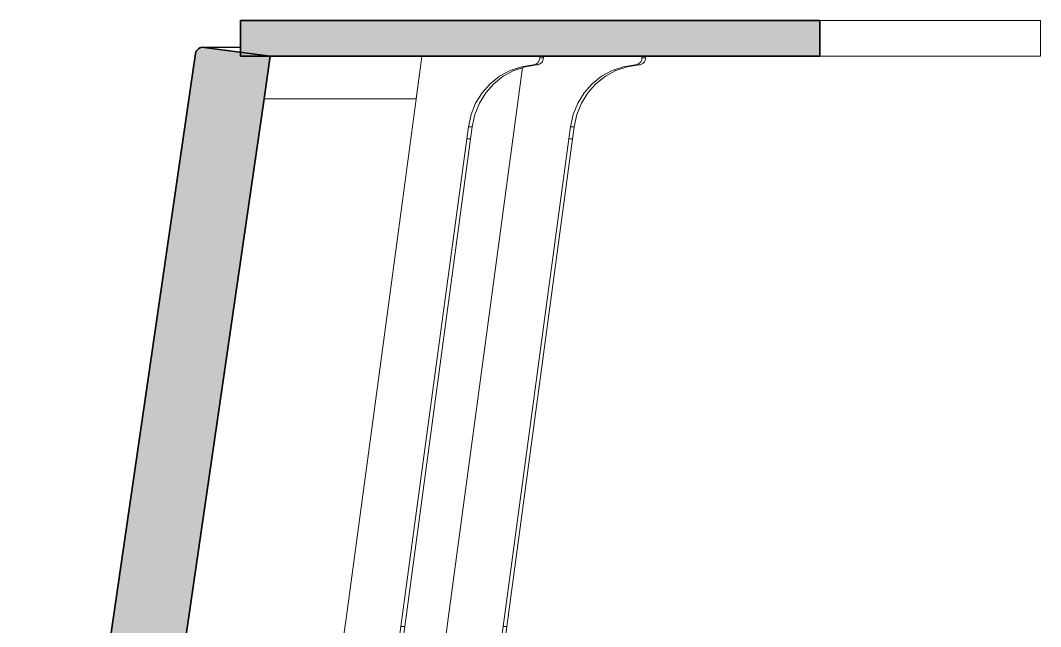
# Model space of a CAD drawing. Header units: millimetres. Extents: x -46169 to 247764, y -86316 to 18123.
# Drawn here: x 238832 to 239543, y -78844 to -78421 of the extents above; entities that cross this region are included whole.
import ezdxf

# ---------------------------------------------------------------- set-up
doc = ezdxf.new("R2010")
doc.units = ezdxf.units.MM
doc.header["$MEASUREMENT"] = 0
doc.linetypes.add('Wipeout_Contour', pattern=[1000, 0, -1000])
doc.layers.add('New_A-35-M_FFE_Fixed', color=7, linetype='Continuous')
doc.layers.add('New_A-35-M_FFE_Fixed_Pen_No__1', color=7, linetype='Continuous', lineweight=13)
doc.layers.add('New_A-35-M_FFE_Fixed_Pen_No__104', color=7, linetype='Continuous', lineweight=15, true_color=0xa6a6a6)
doc.layers.add('New_A-35-M_FFE_Fixed_Pen_No__44', color=7, linetype='Continuous', lineweight=35, true_color=0x444444)

# ---------------------------------------------------------------- blocks, each defined once
blk = doc.blocks.new('Section Elem_82_5', base_point=(221877.12, -83027.49))
at = {"color": 254, "linetype": 'Wipeout_Contour', "lineweight": 0, "ltscale": 1007935.798123047}
blk.add_wipeout([(239389.27, -78421.31), (239389.27, -78446.31), (239543.07, -78446.31), (239543.07, -78421.31)], dxfattribs=at).dxf.layer = 'New_A-35-M_FFE_Fixed'
at = {"color": 254, "linetype": 'Wipeout_Contour', "lineweight": 0, "ltscale": 1006067.310805008}
blk.add_wipeout([(238959.06, -78440.05), (238960.07, -78440.09), (238985.51, -78440.09), (238985.51, -78440.05)], dxfattribs=at).dxf.layer = 'New_A-35-M_FFE_Fixed'
at = {"color": 254, "linetype": 'Wipeout_Contour', "lineweight": 0, "ltscale": 1007193.035732696}
blk.add_wipeout([(239267.79, -78447.4), (239267.79, -78446.31), (239265.2, -78446.31), (239265.2, -78447.4)], dxfattribs=at).dxf.layer = 'New_A-35-M_FFE_Fixed'
at = {"color": 254, "linetype": 'Wipeout_Contour', "lineweight": 0, "ltscale": 1006924.108512746}
blk.add_wipeout([(239193.94, -78448.34), (239193.68, -78449.25), (239196.27, -78449.25), (239196.52, -78448.34)], dxfattribs=at).dxf.layer = 'New_A-35-M_FFE_Fixed'
at = {"color": 254, "linetype": 'Wipeout_Contour', "lineweight": 0, "ltscale": 1007167.736363623}
blk.add_wipeout([(239255.01, -78453.6), (239263.22, -78452.39), (239260.64, -78452.39), (239252.42, -78453.6)], dxfattribs=at).dxf.layer = 'New_A-35-M_FFE_Fixed'
at = {"color": 254, "linetype": 'Wipeout_Contour', "lineweight": 0, "ltscale": 1007094.069514337}
blk.add_wipeout([(239233.2, -78465.52), (239239.77, -78460.27), (239237.18, -78460.27), (239230.62, -78465.52)], dxfattribs=at).dxf.layer = 'New_A-35-M_FFE_Fixed'
at = {"color": 254, "linetype": 'Wipeout_Contour', "lineweight": 0, "ltscale": 1006796.976693581}
blk.add_wipeout([(239153.84, -78471.86), (239149.37, -78479.1), (239151.96, -78479.1), (239156.43, -78471.86)], dxfattribs=at).dxf.layer = 'New_A-35-M_FFE_Fixed'
at = {"color": 254, "linetype": 'Wipeout_Contour', "lineweight": 0, "ltscale": 1007062.352300231}
blk.add_wipeout([(239219.92, -78487.02), (239223.13, -78479.1), (239220.54, -78479.1), (239217.34, -78487.02)], dxfattribs=at).dxf.layer = 'New_A-35-M_FFE_Fixed'
at = {"color": 254, "linetype": 'Wipeout_Contour', "lineweight": 0, "ltscale": 1006797.209511787}
blk.add_wipeout([(239143.17, -78503.84), (239145.76, -78503.84), (239146.9, -78495.4), (239144.31, -78495.4)], dxfattribs=at).dxf.layer = 'New_A-35-M_FFE_Fixed'
at = {"color": 254, "linetype": 'Wipeout_Contour', "lineweight": 0, "ltscale": 1007067.714097598}
blk.add_wipeout([(239216.94, -78503.84), (239218.07, -78495.4), (239215.49, -78495.4), (239214.35, -78503.84)], dxfattribs=at).dxf.layer = 'New_A-35-M_FFE_Fixed'
at = {"layer": 'New_A-35-M_FFE_Fixed_Pen_No__1', "linetype": 'Continuous'}
for p, q in [((239543.07, -78421.31), (239389.27, -78421.31)), ((239543.07, -78421.31), (239543.07, -78446.31)), ((239543.07, -78446.31), (239389.27, -78446.31))]:
    blk.add_line(p, q, dxfattribs=at)
at = {"layer": 'New_A-35-M_FFE_Fixed_Pen_No__44', "linetype": 'Continuous'}
for q in [(238985.51, -78421.31), (239389.27, -78446.31)]:
    blk.add_line((239389.27, -78421.31), q, dxfattribs=at)
at = {"color": 254, "linetype": 'Wipeout_Contour', "lineweight": 0, "ltscale": 1006923.050047008}
blk.add_wipeout([(239192.7, -78450.83), (239195.29, -78450.83), (239195.85, -78450.09), (239193.26, -78450.09)], dxfattribs=at).dxf.layer = 'New_A-35-M_FFE_Fixed'
at = {"color": 254, "linetype": 'Wipeout_Contour', "lineweight": 0, "ltscale": 1007184.224121688}
blk.add_wipeout([(239263.22, -78452.39), (239264.13, -78452.25), (239261.54, -78452.25), (239260.64, -78452.39)], dxfattribs=at).dxf.layer = 'New_A-35-M_FFE_Fixed'
at = {"color": 254, "linetype": 'Wipeout_Contour', "lineweight": 0, "ltscale": 1007114.725452966}
blk.add_wipeout([(239239.77, -78460.27), (239247.11, -78456.26), (239244.52, -78456.26), (239237.18, -78460.27)], dxfattribs=at).dxf.layer = 'New_A-35-M_FFE_Fixed'
at = {"color": 254, "linetype": 'Wipeout_Contour', "lineweight": 0, "ltscale": 1006807.651447384}
blk.add_wipeout([(239159.44, -78465.52), (239153.84, -78471.86), (239156.43, -78471.86), (239162.03, -78465.52)], dxfattribs=at).dxf.layer = 'New_A-35-M_FFE_Fixed'
at = {"color": 254, "linetype": 'Wipeout_Contour', "lineweight": 0, "ltscale": 1007078.167813726}
blk.add_wipeout([(239227.6, -78471.86), (239233.2, -78465.52), (239230.62, -78465.52), (239225.01, -78471.86)], dxfattribs=at).dxf.layer = 'New_A-35-M_FFE_Fixed'
at = {"color": 254, "linetype": 'Wipeout_Contour', "lineweight": 0, "ltscale": 1006791.841723989}
blk.add_wipeout([(239146.16, -78487.02), (239148.75, -78487.02), (239151.96, -78479.1), (239149.37, -78479.1)], dxfattribs=at).dxf.layer = 'New_A-35-M_FFE_Fixed'
at = {"color": 254, "linetype": 'Wipeout_Contour', "lineweight": 0, "ltscale": 1007062.905859235}
blk.add_wipeout([(239219.92, -78487.02), (239217.34, -78487.02), (239215.49, -78495.4), (239218.07, -78495.4)], dxfattribs=at).dxf.layer = 'New_A-35-M_FFE_Fixed'
at = {"color": 254, "linetype": 'Wipeout_Contour', "lineweight": 0, "ltscale": 1006925.737400169}
blk.add_wipeout([(239097.33, -78843.85), (239099.91, -78843.85), (239145.76, -78503.84), (239143.17, -78503.84)], dxfattribs=at).dxf.layer = 'New_A-35-M_FFE_Fixed'
at = {"color": 254, "linetype": 'Wipeout_Contour', "lineweight": 0, "ltscale": 1006916.766796828}
blk.add_wipeout([(239191.23, -78451.93), (239190.36, -78452.25), (239192.95, -78452.25), (239193.81, -78451.93)], dxfattribs=at).dxf.layer = 'New_A-35-M_FFE_Fixed'
at = {"color": 254, "linetype": 'Wipeout_Contour', "lineweight": 0, "ltscale": 1007139.525305593}
blk.add_wipeout([(239247.11, -78456.26), (239255.01, -78453.6), (239252.42, -78453.6), (239244.52, -78456.26)], dxfattribs=at).dxf.layer = 'New_A-35-M_FFE_Fixed'
at = {"color": 254, "linetype": 'Wipeout_Contour', "lineweight": 0, "ltscale": 1007194.447497568}
blk.add_wipeout([(239267.03, -78450.09), (239267.44, -78449.25), (239264.85, -78449.25), (239264.44, -78450.09)], dxfattribs=at).dxf.layer = 'New_A-35-M_FFE_Fixed'
at = {"color": 254, "linetype": 'Wipeout_Contour', "lineweight": 0, "ltscale": 1006823.550537786}
blk.add_wipeout([(239168.6, -78460.27), (239166.01, -78460.27), (239159.44, -78465.52), (239162.03, -78465.52)], dxfattribs=at).dxf.layer = 'New_A-35-M_FFE_Fixed'
at = {"color": 254, "linetype": 'Wipeout_Contour', "lineweight": 0, "ltscale": 1007067.490232001}
blk.add_wipeout([(239223.13, -78479.1), (239227.6, -78471.86), (239225.01, -78471.86), (239220.54, -78479.1)], dxfattribs=at).dxf.layer = 'New_A-35-M_FFE_Fixed'
at = {"color": 254, "linetype": 'Wipeout_Contour', "lineweight": 0, "ltscale": 1006792.398291902}
blk.add_wipeout([(239146.16, -78487.02), (239144.31, -78495.4), (239146.9, -78495.4), (239148.75, -78487.02)], dxfattribs=at).dxf.layer = 'New_A-35-M_FFE_Fixed'
at = {"color": 254, "linetype": 'Wipeout_Contour', "lineweight": 0, "ltscale": 1006919.407959463}
blk.add_wipeout([(239192.01, -78451.46), (239191.23, -78451.93), (239193.81, -78451.93), (239194.6, -78451.46)], dxfattribs=at).dxf.layer = 'New_A-35-M_FFE_Fixed'
at = {"color": 254, "linetype": 'Wipeout_Contour', "lineweight": 0, "ltscale": 1007193.576509743}
blk.add_wipeout([(239266.46, -78450.83), (239267.03, -78450.09), (239264.44, -78450.09), (239263.88, -78450.83)], dxfattribs=at).dxf.layer = 'New_A-35-M_FFE_Fixed'
at = {"color": 254, "linetype": 'Wipeout_Contour', "lineweight": 0, "ltscale": 1006913.698618212}
blk.add_wipeout([(239192.95, -78452.25), (239190.36, -78452.25), (239189.46, -78452.39), (239192.05, -78452.39)], dxfattribs=at).dxf.layer = 'New_A-35-M_FFE_Fixed'
at = {"color": 254, "linetype": 'Wipeout_Contour', "lineweight": 0, "ltscale": 1007189.933859471}
blk.add_wipeout([(239264.99, -78451.93), (239265.78, -78451.46), (239263.19, -78451.46), (239262.4, -78451.93)], dxfattribs=at).dxf.layer = 'New_A-35-M_FFE_Fixed'
at = {"color": 254, "linetype": 'Wipeout_Contour', "lineweight": 0, "ltscale": 1006897.211587633}
blk.add_wipeout([(239181.24, -78453.6), (239183.83, -78453.6), (239192.05, -78452.39), (239189.46, -78452.39)], dxfattribs=at).dxf.layer = 'New_A-35-M_FFE_Fixed'
at = {"color": 254, "linetype": 'Wipeout_Contour', "lineweight": 0, "ltscale": 1007187.292473612}
blk.add_wipeout([(239264.13, -78452.25), (239264.99, -78451.93), (239262.4, -78451.93), (239261.54, -78452.25)], dxfattribs=at).dxf.layer = 'New_A-35-M_FFE_Fixed'
at = {"color": 254, "linetype": 'Wipeout_Contour', "lineweight": 0, "ltscale": 1006869.002061278}
blk.add_wipeout([(239183.83, -78453.6), (239181.24, -78453.6), (239173.35, -78456.26), (239175.94, -78456.26)], dxfattribs=at).dxf.layer = 'New_A-35-M_FFE_Fixed'
at = {"color": 254, "linetype": 'Wipeout_Contour', "lineweight": 0, "ltscale": 1006923.920715441}
blk.add_wipeout([(239193.68, -78449.25), (239193.26, -78450.09), (239195.85, -78450.09), (239196.27, -78449.25)], dxfattribs=at).dxf.layer = 'New_A-35-M_FFE_Fixed'
at = {"color": 254, "linetype": 'Wipeout_Contour', "lineweight": 0, "ltscale": 1007192.053811071}
blk.add_wipeout([(239265.78, -78451.46), (239266.46, -78450.83), (239263.88, -78450.83), (239263.19, -78451.46)], dxfattribs=at).dxf.layer = 'New_A-35-M_FFE_Fixed'
at = {"color": 254, "linetype": 'Wipeout_Contour', "lineweight": 0, "ltscale": 1006921.527645918}
blk.add_wipeout([(239192.7, -78450.83), (239192.01, -78451.46), (239194.6, -78451.46), (239195.29, -78450.83)], dxfattribs=at).dxf.layer = 'New_A-35-M_FFE_Fixed'
at = {"color": 254, "linetype": 'Wipeout_Contour', "lineweight": 0, "ltscale": 1007194.134162928}
blk.add_wipeout([(239267.7, -78448.34), (239267.79, -78447.4), (239265.2, -78447.4), (239265.11, -78448.34)], dxfattribs=at).dxf.layer = 'New_A-35-M_FFE_Fixed'
at = {"color": 254, "linetype": 'Wipeout_Contour', "lineweight": 0, "ltscale": 1006844.204160976}
blk.add_wipeout([(239173.35, -78456.26), (239166.01, -78460.27), (239168.6, -78460.27), (239175.94, -78456.26)], dxfattribs=at).dxf.layer = 'New_A-35-M_FFE_Fixed'
at = {"color": 254, "linetype": 'Wipeout_Contour', "lineweight": 0, "ltscale": 1006923.606722708}
blk.add_wipeout([(239194.02, -78447.4), (239193.94, -78448.34), (239196.52, -78448.34), (239196.61, -78447.4)], dxfattribs=at).dxf.layer = 'New_A-35-M_FFE_Fixed'
at = {"color": 254, "linetype": 'Wipeout_Contour', "lineweight": 0, "ltscale": 1007194.635624641}
blk.add_wipeout([(239267.44, -78449.25), (239267.7, -78448.34), (239265.11, -78448.34), (239264.85, -78449.25)], dxfattribs=at).dxf.layer = 'New_A-35-M_FFE_Fixed'
at = {"color": 254, "linetype": 'Wipeout_Contour', "lineweight": 0, "ltscale": 1006922.507948528}
blk.add_wipeout([(239194.02, -78446.31), (239194.02, -78447.4), (239196.61, -78447.4), (239196.61, -78446.31)], dxfattribs=at).dxf.layer = 'New_A-35-M_FFE_Fixed'
at = {"color": 254, "linetype": 'Wipeout_Contour', "lineweight": 0, "ltscale": 22912215.22997223}
blk.add_wipeout([(238893.59, -79636.24), (238893.59, -79637.24), (238932.02, -79637.24), (238950.47, -79637.24), (239010.92, -79637.24), (239010.92, -79614.73), (239010.23, -79614.06), (239004.33, -79605.32), (239000.36, -79595.47), (238998.5, -79584.99), (238998.83, -79574.33), (239010.92, -79484.67), (239010.92, -79309.99), (239034.47, -79309.99), (239144.31, -78495.4), (239146.16, -78487.02), (239149.37, -78479.1), (239153.84, -78471.86), (239159.44, -78465.52), (239166.01, -78460.27), (239173.35, -78456.26), (239181.24, -78453.6), (239189.46, -78452.39), (239190.36, -78452.25), (239191.23, -78451.93), (239192.01, -78451.46), (239192.7, -78450.83), (239193.26, -78450.09), (239193.68, -78449.25), (239193.94, -78448.34), (239194.02, -78447.4), (239194.02, -78446.31), (239111.92, -78446.31), (239110.98, -78453.29), (239110.98, -78453.41), (239107.91, -78476.03), (239008.22, -79215.36), (239007.05, -79220.59), (239005, -79225.51), (239002.13, -79229.98), (238998.54, -79233.85), (238994.34, -79236.99), (238989.67, -79239.31), (238984.68, -79240.74), (238979.52, -79241.22), (238930.08, -79241.22), (238930.07, -79244.84), (238930.06, -79248.47), (238930.07, -79252.09), (238930.08, -79255.72), (238930.11, -79259.34), (238930.14, -79262.97), (238930.19, -79266.59), (238930.24, -79270.22), (238930.32, -79274.89), (238930.41, -79279.57), (238930.53, -79284.25), (238930.65, -79288.93), (238930.79, -79293.6), (238930.95, -79298.28), (238931.12, -79302.96), (238931.28, -79306.98), (238937.75, -79308.14), (238947.43, -79309.85), (238957.11, -79311.52), (238966.79, -79313.16), (238972.15, -79314.69), (238977.12, -79317.25), (238981.53, -79320.75), (238985.22, -79325.05), (238988.04, -79330), (238989.9, -79335.42), (238990.73, -79341.11), (238990.49, -79346.86), (238959.11, -79579.54), (238956.77, -79589.98), (238952.67, -79599.83), (238946.93, -79608.77), (238939.76, -79616.51), (238931.36, -79622.79), (238922.02, -79627.44), (238912.03, -79630.28), (238901.71, -79631.24), (238898.42, -79631.24), (238897.48, -79631.34), (238896.58, -79631.62), (238895.74, -79632.08), (238895.01, -79632.71), (238894.41, -79633.46), (238893.96, -79634.33), (238893.69, -79635.27)], dxfattribs=at).dxf.layer = 'New_A-35-M_FFE_Fixed'
at = {"color": 254, "linetype": 'Wipeout_Contour', "lineweight": 0, "ltscale": 754563.773035}
blk.add_wipeout([(238985.51, -78440.09), (238960.07, -78440.09), (238985.51, -78443.52)], dxfattribs=at).dxf.layer = 'New_A-35-M_FFE_Fixed'
at = {"color": 254, "linetype": 'Wipeout_Contour', "lineweight": 0, "ltscale": 1509718.561757218}
blk.add_wipeout([(239001.92, -78476.03), (239107.91, -78476.03), (239110.98, -78453.41), (239110.98, -78453.29), (239111.92, -78446.31), (239006.21, -78446.31)], dxfattribs=at).dxf.layer = 'New_A-35-M_FFE_Fixed'
at = {"color": 254, "linetype": 'Wipeout_Contour', "lineweight": 0, "ltscale": 1007196.180910914}
blk.add_wipeout([(239216.94, -78503.84), (239214.35, -78503.84), (239168.5, -78843.85), (239171.09, -78843.85)], dxfattribs=at).dxf.layer = 'New_A-35-M_FFE_Fixed'
at = {"layer": 'New_A-35-M_FFE_Fixed_Pen_No__1', "linetype": 'Continuous'}
for p, q in [((238959.06, -78440.05), (238985.51, -78440.05)), ((238960.07, -78440.09), (238985.51, -78440.09))]:
    blk.add_line(p, q, dxfattribs=at)
at = {"layer": 'New_A-35-M_FFE_Fixed_Pen_No__44', "linetype": 'Continuous'}
blk.add_line((238985.51, -78421.31), (238985.51, -78446.31), dxfattribs=at)
at = {"color": 254, "linetype": 'Wipeout_Contour', "lineweight": 0, "ltscale": 1006691.758895301}
blk.add_wipeout([(239001.92, -78476.03), (238894.49, -79215.29), (239008.23, -79215.29), (239107.91, -78476.03)], dxfattribs=at).dxf.layer = 'New_A-35-M_FFE_Fixed'
at = {"layer": 'New_A-35-M_FFE_Fixed_Pen_No__104', "linetype": 'Continuous'}
blk.add_hatch(color=256, dxfattribs=at).paths.add_polyline_path([(238954.47, -78443.4), (238954.23, -78444.35), (238892.31, -78868.76), (238889.71, -78884.15), (238886.45, -78899.42), (238882.51, -78914.55), (238877.91, -78929.49), (238872.66, -78944.24), (238866.77, -78958.75), (238860.24, -78973.02), (238853.09, -78987), (238845.52, -79006.17), (238839.61, -79025.87), (238835.39, -79045.98), (238832.89, -79066.35), (238832.12, -79086.85), (238833.1, -79107.35), (238835.81, -79127.69), (238840.23, -79147.76), (238841.87, -79154.6), (238843.18, -79161.51), (238844.15, -79168.47), (238844.78, -79175.46), (238845.08, -79182.48), (238845.03, -79189.5), (238844.65, -79196.51), (238843.93, -79203.5), (238843.9, -79204.47), (238844.07, -79205.43), (238844.43, -79206.33), (238844.96, -79207.16), (238845.64, -79207.86), (238846.46, -79208.43), (238847.37, -79208.84), (238848.35, -79209.06), (238894.49, -79215.29), (239001.92, -78476.03), (239006.21, -78446.31), (238960.07, -78440.09), (238959.06, -78440.05), (238958.06, -78440.2), (238957.11, -78440.54), (238956.24, -78441.05), (238955.49, -78441.72), (238954.9, -78442.51)])
at = {"layer": 'New_A-35-M_FFE_Fixed_Pen_No__44', "linetype": 'Continuous', "flags": 128}
for points in [[(239006.21, -78446.31), (238960.07, -78440.09), (238959.06, -78440.05), (238958.06, -78440.2), (238957.11, -78440.54), (238956.24, -78441.05), (238955.49, -78441.72), (238954.9, -78442.51), (238954.47, -78443.4), (238954.23, -78444.35), (238892.31, -78868.76)], [(239006.21, -78446.31), (239001.92, -78476.03), (238894.49, -79215.29)]]:
    blk.add_lwpolyline(points, dxfattribs=at)
at = {"color": 254, "linetype": 'Wipeout_Contour', "lineweight": 0, "ltscale": 8056675.790890828}
blk.add_wipeout([(239182.03, -78454.21), (239066.63, -79309.99), (239105.65, -79309.99), (239215.49, -78495.4), (239217.34, -78487.02), (239220.54, -78479.1), (239225.01, -78471.86), (239230.62, -78465.52), (239237.18, -78460.27), (239244.52, -78456.26), (239252.42, -78453.6), (239260.64, -78452.39), (239261.54, -78452.25), (239262.4, -78451.93), (239263.19, -78451.46), (239263.88, -78450.83), (239264.44, -78450.09), (239264.85, -78449.25), (239265.11, -78448.34), (239265.2, -78447.4), (239265.2, -78446.31), (239196.61, -78446.31), (239196.61, -78447.4), (239196.52, -78448.34), (239196.27, -78449.25), (239195.85, -78450.09), (239195.29, -78450.83), (239194.6, -78451.46), (239193.81, -78451.93), (239192.95, -78452.25), (239192.05, -78452.39), (239183.83, -78453.6)], dxfattribs=at).dxf.layer = 'New_A-35-M_FFE_Fixed'
at = {"layer": 'New_A-35-M_FFE_Fixed_Pen_No__104', "linetype": 'Continuous'}
blk.add_hatch(color=256, dxfattribs=at).paths.add_polyline_path([(239389.27, -78446.31), (239389.27, -78421.31), (238985.51, -78421.31), (238985.51, -78446.31)])
at = {"layer": 'New_A-35-M_FFE_Fixed_Pen_No__1', "linetype": 'Continuous'}
for p, q in [((239194.02, -78446.31), (239194.02, -78447.4)), ((239196.61, -78446.31), (239196.61, -78447.4)), ((239265.2, -78447.4), (239265.2, -78446.31)), ((239267.79, -78447.4), (239267.79, -78446.31)), ((239190.36, -78452.25), (239189.46, -78452.39)), ((239189.46, -78452.39), (239192.05, -78452.39)), ((239191.23, -78451.93), (239190.36, -78452.25)), ((239192.01, -78451.46), (239191.23, -78451.93)), ((239192.7, -78450.83), (239192.01, -78451.46)), ((239192.95, -78452.25), (239192.05, -78452.39)), ((239193.26, -78450.09), (239192.7, -78450.83)), ((239193.81, -78451.93), (239192.95, -78452.25)), ((239193.68, -78449.25), (239193.26, -78450.09)), ((239193.94, -78448.34), (239193.68, -78449.25)), ((239194.6, -78451.46), (239193.81, -78451.93)), ((239194.02, -78447.4), (239193.94, -78448.34)), ((239194.02, -78447.4), (239196.61, -78447.4)), ((239195.29, -78450.83), (239194.6, -78451.46)), ((239195.85, -78450.09), (239195.29, -78450.83)), ((239196.27, -78449.25), (239195.85, -78450.09)), ((239196.52, -78448.34), (239196.27, -78449.25)), ((239196.61, -78447.4), (239196.52, -78448.34)), ((239244.52, -78456.26), (239252.42, -78453.6)), ((239247.11, -78456.26), (239255.01, -78453.6)), ((239252.42, -78453.6), (239260.64, -78452.39)), ((239255.01, -78453.6), (239263.22, -78452.39)), ((239260.64, -78452.39), (239261.54, -78452.25)), ((239263.22, -78452.39), (239260.64, -78452.39)), ((239261.54, -78452.25), (239262.4, -78451.93)), ((239262.4, -78451.93), (239263.19, -78451.46)), ((239263.19, -78451.46), (239263.88, -78450.83)), ((239263.22, -78452.39), (239264.13, -78452.25)), ((239263.88, -78450.83), (239264.44, -78450.09)), ((239264.13, -78452.25), (239264.99, -78451.93)), ((239264.44, -78450.09), (239264.85, -78449.25)), ((239264.85, -78449.25), (239265.11, -78448.34)), ((239264.99, -78451.93), (239265.78, -78451.46)), ((239265.11, -78448.34), (239265.2, -78447.4)), ((239267.79, -78447.4), (239265.2, -78447.4)), ((239265.78, -78451.46), (239266.46, -78450.83)), ((239266.46, -78450.83), (239267.03, -78450.09)), ((239267.03, -78450.09), (239267.44, -78449.25)), ((239267.44, -78449.25), (239267.7, -78448.34)), ((239267.7, -78448.34), (239267.79, -78447.4)), ((239230.62, -78465.52), (239237.18, -78460.27)), ((239233.2, -78465.52), (239239.77, -78460.27)), ((239237.18, -78460.27), (239244.52, -78456.26)), ((239239.77, -78460.27), (239247.11, -78456.26)), ((239225.01, -78471.86), (239230.62, -78465.52)), ((239227.6, -78471.86), (239233.2, -78465.52)), ((239220.54, -78479.1), (239225.01, -78471.86)), ((239223.13, -78479.1), (239227.6, -78471.86)), ((239217.34, -78487.02), (239220.54, -78479.1)), ((239219.92, -78487.02), (239223.13, -78479.1)), ((239215.49, -78495.4), (239217.34, -78487.02)), ((239218.07, -78495.4), (239219.92, -78487.02)), ((239214.35, -78503.84), (239215.49, -78495.4)), ((239218.07, -78495.4), (239215.49, -78495.4)), ((239216.94, -78503.84), (239218.07, -78495.4)), ((239216.94, -78503.84), (239214.35, -78503.84))]:
    blk.add_line(p, q, dxfattribs=at)
at = {"layer": 'New_A-35-M_FFE_Fixed_Pen_No__44', "linetype": 'Continuous'}
blk.add_line((239389.27, -78446.31), (238985.51, -78446.31), dxfattribs=at)
at = {"color": 254, "linetype": 'Wipeout_Contour', "lineweight": 0, "ltscale": 2517340.702666907}
blk.add_wipeout([(239146.9, -78495.4), (239049.82, -79215.36), (239079.39, -79215.36), (239182.03, -78454.21), (239175.94, -78456.26), (239168.6, -78460.27), (239162.03, -78465.52), (239156.43, -78471.86), (239151.96, -78479.1), (239148.75, -78487.02)], dxfattribs=at).dxf.layer = 'New_A-35-M_FFE_Fixed'
at = {"layer": 'New_A-35-M_FFE_Fixed_Pen_No__1', "linetype": 'Continuous'}
for p, q in [((239110.92, -78453.74), (239111.92, -78446.31)), ((239181.24, -78453.6), (239173.35, -78456.26)), ((239183.83, -78453.6), (239175.94, -78456.26)), ((239189.46, -78452.39), (239181.24, -78453.6)), ((239192.05, -78452.39), (239183.83, -78453.6)), ((239085.51, -78642.16), (239110.92, -78453.74)), ((239182.03, -78454.21), (239156.69, -78642.16)), ((239166.01, -78460.27), (239159.44, -78465.52)), ((239168.6, -78460.27), (239162.03, -78465.52)), ((239173.35, -78456.26), (239166.01, -78460.27)), ((239175.94, -78456.26), (239168.6, -78460.27)), ((239159.44, -78465.52), (239153.84, -78471.86)), ((239162.03, -78465.52), (239156.43, -78471.86)), ((239153.84, -78471.86), (239149.37, -78479.1)), ((239156.43, -78471.86), (239151.96, -78479.1)), ((239001.92, -78476.03), (239107.95, -78476.03)), ((239149.37, -78479.1), (239146.16, -78487.02)), ((239151.96, -78479.1), (239148.75, -78487.02)), ((239146.16, -78487.02), (239144.31, -78495.4)), ((239148.75, -78487.02), (239146.9, -78495.4)), ((239144.31, -78495.4), (239143.17, -78503.84)), ((239144.31, -78495.4), (239146.9, -78495.4)), ((239146.9, -78495.4), (239145.76, -78503.84)), ((239143.17, -78503.84), (239097.33, -78843.85)), ((239145.76, -78503.84), (239099.91, -78843.85)), ((239143.17, -78503.84), (239145.76, -78503.84)), ((239168.5, -78843.85), (239214.35, -78503.84)), ((239171.09, -78843.85), (239216.94, -78503.84)), ((239059.06, -78838.32), (239085.51, -78642.16)), ((239156.69, -78642.16), (239130.24, -78838.32)), ((239014.44, -79169.26), (239059.06, -78838.32)), ((239097.33, -78843.85), (239034.47, -79309.99)), ((239099.91, -78843.85), (239037.06, -79309.99)), ((239130.24, -78838.32), (239085.61, -79169.26)), ((239097.33, -78843.85), (239099.91, -78843.85)), ((239105.65, -79309.99), (239168.5, -78843.85)), ((239108.23, -79309.99), (239171.09, -78843.85)), ((239171.09, -78843.85), (239168.5, -78843.85))]:
    blk.add_line(p, q, dxfattribs=at)

msp = doc.modelspace()

# ---------------------------------------------------------------- block references
at = {"layer": 'New_A-35-M_FFE_Fixed'}
msp.add_blockref('Section Elem_82_5', (221877.12, -83027.49), dxfattribs=at)

doc.saveas('drawing.dxf')
